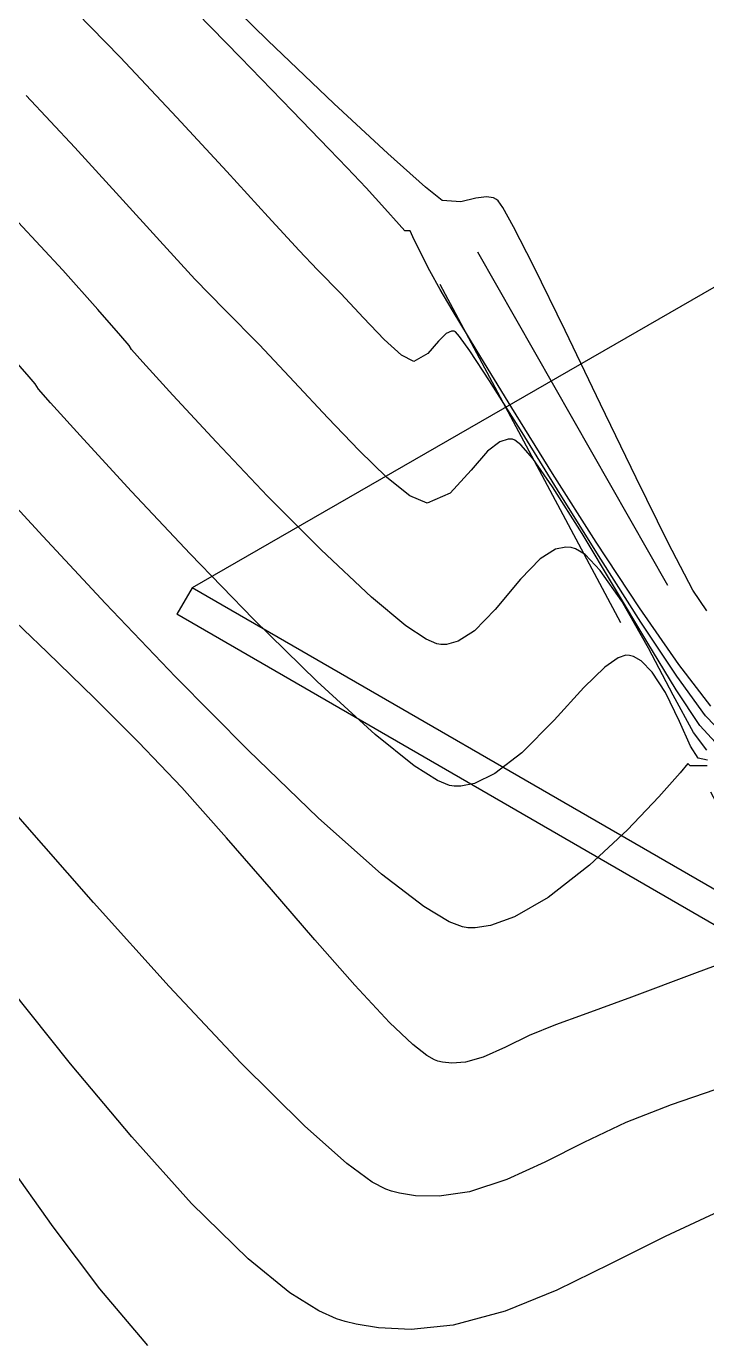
# Model space of a CAD drawing. Header units: feet. Extents: x 26064 to 27719, y 16802 to 28989.
# Drawn here: x 26329.9 to 26340.98, y 18020.82 to 18042.21 of the extents above; entities that cross this region are included whole.
import ezdxf

# ---------------------------------------------------------------- set-up
doc = ezdxf.new("R2010")
doc.units = ezdxf.units.FT
doc.header["$LTSCALE"] = 50
doc.header["$MEASUREMENT"] = 0
for name, pattern in [('HIDDEN', [0.375, 0.25, -0.125]), ('HIDDEN2', [0.1875, 0.125, -0.0625]), ('HIDN25', [0.0938, 0.0625, -0.0313])]:
    doc.linetypes.add(name, pattern=pattern)
for name, color, linetype in [('CONT-MJR', 160, 'HIDDEN'), ('CONT-MNR', 55, 'HIDN25'), ('DEMO-STORM SEWER', 13, 'HIDDEN2'), ('SD-STRUCTURE', 6, 'Continuous')]:
    doc.layers.add(name, color=color, linetype=linetype)

msp = doc.modelspace()

# ---------------------------------------------------------------- linework, layer by layer
at = {"layer": 'CONT-MJR', "color": 7}
for p, q in [((26333.39199, 18041.6963, 595), (26332.37592, 18042.73669, 595)), ((26334.23411, 18040.82788, 595), (26333.39199, 18041.6963, 595)), ((26334.83507, 18040.20486, 595), (26334.23411, 18040.82788, 595)), ((26335.12767, 18039.9007, 595), (26334.83507, 18040.20486, 595)), ((26335.43674, 18039.57115, 595), (26335.12767, 18039.9007, 595)), ((26335.74022, 18039.23675, 595), (26335.43674, 18039.57115, 595)), ((26335.97249, 18038.97694, 595), (26335.74022, 18039.23675, 595)), ((26336.06798, 18038.87119, 595), (26335.97249, 18038.97694, 595)), ((26336.15128, 18038.87306, 595), (26336.06798, 18038.87119, 595)), ((26336.19976, 18038.77392, 595), (26336.15128, 18038.87306, 595)), ((26336.31681, 18038.53157, 595), (26336.19976, 18038.77392, 595)), ((26336.47343, 18038.22052, 595), (26336.31681, 18038.53157, 595)), ((26336.64068, 18037.91526, 595), (26336.47343, 18038.22052, 595)), ((26336.83678, 18037.58633, 595), (26336.64068, 18037.91526, 595)), ((26337.24382, 18036.9119, 595), (26336.83678, 18037.58633, 595)), ((26337.80708, 18035.99043, 595), (26337.24382, 18036.9119, 595)), ((26338.47186, 18034.92039, 595), (26337.80708, 18035.99043, 595)), ((26330.17027, 18033.89548, 600), (26329.34327, 18034.79881, 600)), ((26339.18344, 18033.80025, 595), (26338.47186, 18034.92039, 595)), ((26331.1925, 18032.79859, 600), (26330.17027, 18033.89548, 600)), ((26339.88711, 18032.72849, 595), (26339.18344, 18033.80025, 595)), ((26332.33261, 18031.60393, 600), (26331.1925, 18032.79859, 600)), ((26340.52816, 18031.80358, 595), (26339.88711, 18032.72849, 595)), ((26341.05188, 18031.12397, 595), (26340.52816, 18031.80358, 595)), ((26333.51323, 18030.40724, 600), (26332.33261, 18031.60393, 600)), ((26334.65697, 18029.3043, 600), (26333.51323, 18030.40724, 600)), ((26340.54843, 18030.03981, 600), (26340.20302, 18029.64736, 600)), ((26340.67629, 18030.19234, 600), (26340.54843, 18030.03981, 600)), ((26340.71468, 18030.1524, 600), (26340.67629, 18030.19234, 600)), ((26340.99175, 18030.15532, 600), (26340.71468, 18030.1524, 600)), ((26340.20302, 18029.64736, 600), (26339.6938, 18029.11295, 600)), ((26335.68648, 18028.39086, 600), (26334.65697, 18029.3043, 600)), ((26339.6938, 18029.11295, 600), (26339.07449, 18028.53459, 600)), ((26339.07449, 18028.53459, 600), (26338.39882, 18028.01024, 600)), ((26336.37584, 18027.8609, 600), (26335.68648, 18028.39086, 600)), ((26338.39882, 18028.01024, 600), (26337.8538, 18027.69551, 600)), ((26336.78855, 18027.61274, 600), (26336.37584, 18027.8609, 600)), ((26337.8538, 18027.69551, 600), (26337.46048, 18027.55347, 600)), ((26337.00474, 18027.52989, 600), (26336.78855, 18027.61274, 600)), ((26337.09329, 18027.51554, 600), (26337.00474, 18027.52989, 600)), ((26337.21207, 18027.51531, 600), (26337.09329, 18027.51554, 600)), ((26337.46048, 18027.55347, 600), (26337.21207, 18027.51531, 600))]:
    msp.add_line(p, q, dxfattribs=at)
at = {"layer": 'CONT-MNR', "color": 7, "extrusion": (-0.701482, -0.712687, 0)}
msp.add_line((26333.83562, 18041.97546, 594), (26332.63809, 18043.15416, 594), dxfattribs=at)
at = {"layer": 'CONT-MNR', "color": 7}
for p, q in [((26331.42934, 18041.69983, 596), (26330.4293, 18042.72946, 596)), ((26334.91029, 18040.94789, 594), (26333.83562, 18041.97546, 594)), ((26331.42193, 18039.43309, 597), (26330.69501, 18040.2315, 597)), ((26336.98071, 18039.3474, 594), (26336.67714, 18039.36443, 594)), ((26334.34721, 18038.55134, 596), (26333.84403, 18039.10057, 596)), ((26335.39313, 18037.45617, 596), (26335.02338, 18037.85273, 596)), ((26331.57652, 18037.00423, 598), (26331.44162, 18037.16261, 598)), ((26336.73971, 18037.19763, 596), (26336.6137, 18037.07449, 596)), ((26336.82568, 18037.23579, 596), (26336.73971, 18037.19763, 596)), ((26336.8698, 18037.23558, 596), (26336.82568, 18037.23579, 596)), ((26336.88956, 18037.224, 596), (26336.8698, 18037.23558, 596)), ((26337.1228, 18036.91917, 596), (26336.95722, 18037.14907, 596)), ((26339.25268, 18036.04801, 594), (26338.67539, 18037.24714, 594)), ((26331.61537, 18036.93974, 598), (26331.57652, 18037.00423, 598)), ((26334.2654, 18036.4142, 597), (26333.69823, 18037.01606, 597)), ((26336.6137, 18037.07449, 596), (26336.44352, 18036.87274, 596)), ((26336.21092, 18036.74335, 596), (26336.01162, 18036.84682, 596)), ((26330.04769, 18036.37749, 599), (26329.91802, 18036.52952, 599)), ((26339.83261, 18034.84703, 594), (26339.25268, 18036.04801, 594)), ((26337.75144, 18035.47795, 597), (26337.61439, 18035.43611, 597)), ((26337.82142, 18035.47477, 597), (26337.75144, 18035.47795, 597)), ((26337.86022, 18035.46034, 597), (26337.82142, 18035.47477, 597)), ((26338.47293, 18034.70198, 597), (26338.14929, 18035.16194, 597)), ((26337.14825, 18034.97388, 597), (26336.80546, 18034.59652, 597)), ((26340.35494, 18033.78909, 594), (26339.83261, 18034.84703, 594)), ((26332.57044, 18033.61111, 599), (26331.61829, 18034.62415, 599)), ((26340.75948, 18033.01911, 594), (26340.35494, 18033.78909, 594)), ((26333.60473, 18032.54367, 599), (26332.57044, 18033.61111, 599)), ((26338.27261, 18033.5288, 598), (26337.94865, 18033.1954, 598)), ((26339.90967, 18032.49702, 596), (26339.25999, 18033.5197, 596)), ((26337.54031, 18032.70162, 598), (26337.20103, 18032.35535, 598)), ((26336.58534, 18032.14178, 598), (26336.4162, 18032.21586, 598)), ((26339.78954, 18031.93534, 599), (26339.72466, 18031.95315, 599)), ((26338.98367, 18031.42783, 599), (26338.50063, 18030.89837, 599)), ((26340.54121, 18030.87628, 599), (26340.31051, 18031.34665, 599)), ((26340.87248, 18030.81079, 597), (26340.48507, 18031.39437, 597)), ((26331.73158, 18030.53993, 601), (26331.01154, 18031.25563, 601)), ((26341.26346, 18030.66099, 596), (26340.96354, 18030.96816, 596)), ((26340.84314, 18030.27948, 599), (26340.72108, 18030.47535, 599)), ((26337.9727, 18030.36657, 599), (26337.53325, 18030.0279, 599)), ((26340.99341, 18030.24433, 599), (26340.84314, 18030.27948, 599)), ((26336.59761, 18029.91621, 599), (26336.2182, 18030.15606, 599)), ((26336.8727, 18029.82249, 599), (26336.79372, 18029.8361, 599)), ((26332.23004, 18026.55776, 602), (26330.99837, 18027.92725, 602)), ((26341.95769, 18027.20369, 601), (26340.78179, 18026.7678, 601)), ((26333.39592, 18025.31437, 602), (26332.23004, 18026.55776, 602)), ((26338.97367, 18026.09666, 601), (26338.5231, 18025.93583, 601)), ((26338.09406, 18025.76067, 601), (26337.70784, 18025.56805, 601)), ((26338.5231, 18025.93583, 601), (26338.09406, 18025.76067, 601)), ((26337.70784, 18025.56805, 601), (26337.34421, 18025.40372, 601)), ((26336.83457, 18025.30827, 601), (26336.68205, 18025.32521, 601)), ((26337.34421, 18025.40372, 601), (26337.05598, 18025.32336, 601)), ((26341.11687, 18024.87474, 602), (26340.40585, 18024.62851, 602)), ((26340.40585, 18024.62851, 602), (26339.66568, 18024.3404, 602)), ((26335.1211, 18023.67483, 602), (26334.43097, 18024.28504, 602)), ((26339.66568, 18024.3404, 602), (26338.98437, 18024.01531, 602)), ((26332.59091, 18023.02404, 603), (26331.61851, 18024.10615, 603)), ((26335.75674, 18023.25254, 602), (26335.53639, 18023.37113, 602)), ((26335.98141, 18023.18899, 602), (26335.84839, 18023.22052, 602)), ((26341.26039, 18022.92764, 603), (26340.30599, 18022.4834, 603)), ((26340.30599, 18022.4834, 603), (26339.40688, 18022.03034, 603)), ((26339.40688, 18022.03034, 603), (26338.54456, 18021.61032, 603)), ((26334.66581, 18021.27037, 603), (26334.19582, 18021.56349, 603))]:
    msp.add_line(p, q, dxfattribs=at)
at = {"layer": 'CONT-MNR', "color": 7, "extrusion": (0.727257, 0.686365, 0)}
msp.add_line((26332.35312, 18040.72101, 596), (26331.42934, 18041.69983, 596), dxfattribs=at)
at = {"layer": 'CONT-MNR', "color": 7, "extrusion": (0.729334, 0.684158, 0)}
msp.add_line((26330.69501, 18040.2315, 597), (26329.90208, 18041.07678, 597), dxfattribs=at)
at = {"layer": 'CONT-MNR', "color": 7, "extrusion": (-0.68055, -0.732702, 0)}
msp.add_line((26335.7901, 18040.13071, 594), (26334.91029, 18040.94789, 594), dxfattribs=at)
at = {"layer": 'CONT-MNR', "color": 7, "extrusion": (0.734152, 0.678985, 0)}
msp.add_line((26333.16868, 18039.83919, 596), (26332.35312, 18040.72101, 596), dxfattribs=at)
at = {"layer": 'CONT-MNR', "color": 7, "extrusion": (-0.666214, -0.745761, 0)}
msp.add_line((26336.40305, 18039.58314, 594), (26335.7901, 18040.13071, 594), dxfattribs=at)
at = {"layer": 'CONT-MNR', "color": 7, "extrusion": (0.738008, 0.674792, 0)}
msp.add_line((26333.84403, 18039.10057, 596), (26333.16868, 18039.83919, 596), dxfattribs=at)
at = {"layer": 'CONT-MNR', "color": 7, "extrusion": (0.623717, 0.78165, 0)}
msp.add_line((26336.67714, 18039.36443, 594), (26336.40305, 18039.58314, 594), dxfattribs=at)
at = {"layer": 'CONT-MNR', "color": 7, "extrusion": (0.742677, 0.66965, 0)}
msp.add_line((26332.07525, 18038.70851, 597), (26331.42193, 18039.43309, 597), dxfattribs=at)
at = {"layer": 'CONT-MNR', "color": 7, "extrusion": (0.238137, -0.971232, 0)}
msp.add_line((26337.22427, 18039.40712, 594), (26336.98071, 18039.3474, 594), dxfattribs=at)
at = {"layer": 'CONT-MNR', "color": 7, "extrusion": (0.124155, -0.992263, 0)}
msp.add_line((26337.39913, 18039.429, 594), (26337.22427, 18039.40712, 594), dxfattribs=at)
at = {"layer": 'CONT-MNR', "color": 7, "extrusion": (-0.177152, -0.984183, 0)}
msp.add_line((26337.50905, 18039.40921, 594), (26337.39913, 18039.429, 594), dxfattribs=at)
at = {"layer": 'CONT-MNR', "color": 7, "extrusion": (-0.429304, -0.90316, 0)}
msp.add_line((26337.56143, 18039.38431, 594), (26337.50905, 18039.40921, 594), dxfattribs=at)
at = {"layer": 'CONT-MNR', "color": 7, "extrusion": (0.689913, 0.723892, 0)}
msp.add_line((26337.5855, 18039.36137, 594), (26337.56143, 18039.38431, 594), dxfattribs=at)
at = {"layer": 'CONT-MNR', "color": 7, "extrusion": (0.827141, 0.561995, 0)}
msp.add_line((26337.66094, 18039.25035, 594), (26337.5855, 18039.36137, 594), dxfattribs=at)
at = {"layer": 'CONT-MNR', "color": 7, "extrusion": (0.873179, 0.4874, 0)}
msp.add_line((26337.83509, 18038.93835, 594), (26337.66094, 18039.25035, 594), dxfattribs=at)
at = {"layer": 'CONT-MNR', "color": 7, "extrusion": (0.732864, 0.680376, 0)}
msp.add_line((26330.49667, 18038.22941, 598), (26329.76985, 18039.01231, 598), dxfattribs=at)
at = {"layer": 'CONT-MNR', "color": 7, "extrusion": (0.890814, 0.454368, 0)}
msp.add_line((26338.16094, 18038.2995, 594), (26337.83509, 18038.93835, 594), dxfattribs=at)
at = {"layer": 'CONT-MNR', "color": 7, "extrusion": (0.736944, 0.675954, 0)}
msp.add_line((26332.64741, 18038.08473, 597), (26332.07525, 18038.70851, 597), dxfattribs=at)
at = {"layer": 'CONT-MNR', "color": 7, "extrusion": (0.723779, 0.690032, 0)}
msp.add_line((26334.64624, 18038.23768, 596), (26334.34721, 18038.55134, 596), dxfattribs=at)
at = {"layer": 'CONT-MNR', "color": 7, "extrusion": (0.74481, 0.667277, 0)}
msp.add_line((26331.0678, 18037.59193, 598), (26330.49667, 18038.22941, 598), dxfattribs=at)
at = {"layer": 'CONT-MNR', "color": 7, "extrusion": (0.714318, 0.699821, 0)}
msp.add_line((26335.02338, 18037.85273, 596), (26334.64624, 18038.23768, 596), dxfattribs=at)
at = {"layer": 'CONT-MNR', "color": 7, "extrusion": (0.898397, 0.439183, 0)}
msp.add_line((26338.67539, 18037.24714, 594), (26338.16094, 18038.2995, 594), dxfattribs=at)
at = {"layer": 'CONT-MNR', "color": 7, "extrusion": (0.716161, 0.697935, 0)}
msp.add_line((26333.13081, 18037.58871, 597), (26332.64741, 18038.08473, 597), dxfattribs=at)
at = {"layer": 'CONT-MNR', "color": 7, "extrusion": (0.754169, 0.65668, 0)}
msp.add_line((26331.44162, 18037.16261, 598), (26331.0678, 18037.59193, 598), dxfattribs=at)
at = {"layer": 'CONT-MNR', "color": 7, "extrusion": (0.710346, 0.703852, 0)}
msp.add_line((26333.69823, 18037.01606, 597), (26333.13081, 18037.58871, 597), dxfattribs=at)
at = {"layer": 'CONT-MNR', "color": 7, "extrusion": (0.723148, 0.690693, 0)}
msp.add_line((26335.73079, 18037.10265, 596), (26335.39313, 18037.45617, 596), dxfattribs=at)
at = {"layer": 'CONT-MNR', "color": 7, "extrusion": (0.673424, 0.739256, 0)}
msp.add_line((26336.01162, 18036.84682, 596), (26335.73079, 18037.10265, 596), dxfattribs=at)
at = {"layer": 'CONT-MNR', "color": 7, "extrusion": (0.74221, 0.670168, 0)}
msp.add_line((26336.95722, 18037.14907, 596), (26336.88956, 18037.224, 596), dxfattribs=at)
at = {"layer": 'CONT-MNR', "color": 7, "extrusion": (0.752269, 0.658856, 0)}
msp.add_line((26329.91802, 18036.52952, 599), (26329.56576, 18036.93173, 599), dxfattribs=at)
at = {"layer": 'CONT-MNR', "color": 7, "extrusion": (0.745128, 0.666922, 0)}
msp.add_line((26331.79993, 18036.73354, 598), (26331.61537, 18036.93974, 598), dxfattribs=at)
at = {"layer": 'CONT-MNR', "color": 7, "extrusion": (0.486129, -0.873887, 0)}
msp.add_line((26336.44352, 18036.87274, 596), (26336.21092, 18036.74335, 596), dxfattribs=at)
at = {"layer": 'CONT-MNR', "color": 7, "extrusion": (0.836263, 0.548329, 0)}
msp.add_line((26337.44569, 18036.42673, 596), (26337.1228, 18036.91917, 596), dxfattribs=at)
at = {"layer": 'CONT-MNR', "color": 7, "extrusion": (0.740477, 0.672081, 0)}
msp.add_line((26332.29075, 18036.19277, 598), (26331.79993, 18036.73354, 598), dxfattribs=at)
at = {"layer": 'CONT-MNR', "color": 7, "extrusion": (0.856859, 0.51555, 0)}
msp.add_line((26330.07379, 18036.33411, 599), (26330.04769, 18036.37749, 599), dxfattribs=at)
at = {"layer": 'CONT-MNR', "color": 7, "extrusion": (0.856237, 0.516583, 0)}
msp.add_line((26330.09994, 18036.29077, 599), (26330.07379, 18036.33411, 599), dxfattribs=at)
at = {"layer": 'CONT-MNR', "color": 7, "extrusion": (0.745586, 0.666409, 0)}
msp.add_line((26330.29851, 18036.06861, 599), (26330.09994, 18036.29077, 599), dxfattribs=at)
at = {"layer": 'CONT-MNR', "color": 7, "extrusion": (0.732242, 0.681045, 0)}
msp.add_line((26334.81329, 18035.82511, 597), (26334.2654, 18036.4142, 597), dxfattribs=at)
at = {"layer": 'CONT-MNR', "color": 7, "extrusion": (0.846412, 0.532528, 0)}
msp.add_line((26337.97586, 18035.58405, 596), (26337.44569, 18036.42673, 596), dxfattribs=at)
at = {"layer": 'CONT-MNR', "color": 7, "extrusion": (0.741468, 0.670988, 0)}
msp.add_line((26330.83281, 18035.47819, 599), (26330.29851, 18036.06861, 599), dxfattribs=at)
at = {"layer": 'CONT-MNR', "color": 7, "extrusion": (0.733923, 0.679233, 0)}
msp.add_line((26332.99828, 18035.42828, 598), (26332.29075, 18036.19277, 598), dxfattribs=at)
at = {"layer": 'CONT-MNR', "color": 7, "extrusion": (0.72365, 0.690167, 0)}
msp.add_line((26335.32288, 18035.2908, 597), (26334.81329, 18035.82511, 597), dxfattribs=at)
at = {"layer": 'CONT-MNR', "color": 7, "extrusion": (0.736031, 0.676948, 0)}
msp.add_line((26331.61829, 18034.62415, 599), (26330.83281, 18035.47819, 599), dxfattribs=at)
at = {"layer": 'CONT-MNR', "color": 7, "extrusion": (0.724516, 0.689258, 0)}
msp.add_line((26333.83296, 18034.5509, 598), (26332.99828, 18035.42828, 598), dxfattribs=at)
at = {"layer": 'CONT-MNR', "color": 7, "extrusion": (0.613776, -0.789481, 0)}
msp.add_line((26337.61439, 18035.43611, 597), (26337.41366, 18035.28005, 597), dxfattribs=at)
at = {"layer": 'CONT-MNR', "color": 7, "extrusion": (-0.61713, -0.786861, 0)}
msp.add_line((26337.95792, 18035.38371, 597), (26337.86022, 18035.46034, 597), dxfattribs=at)
at = {"layer": 'CONT-MNR', "color": 7, "extrusion": (0.757103, 0.653295, 0)}
msp.add_line((26338.14929, 18035.16194, 597), (26337.95792, 18035.38371, 597), dxfattribs=at)
at = {"layer": 'CONT-MNR', "color": 7, "extrusion": (0.849599, 0.527429, 0)}
msp.add_line((26338.59801, 18034.58188, 596), (26337.97586, 18035.58405, 596), dxfattribs=at)
at = {"layer": 'CONT-MNR', "color": 7, "extrusion": (-0.695328, -0.718692, 0)}
msp.add_line((26335.77513, 18034.85325, 597), (26335.32288, 18035.2908, 597), dxfattribs=at)
at = {"layer": 'CONT-MNR', "color": 7, "extrusion": (0.755609, -0.655023, 0)}
msp.add_line((26337.41366, 18035.28005, 597), (26337.14825, 18034.97388, 597), dxfattribs=at)
at = {"layer": 'CONT-MNR', "color": 7, "extrusion": (-0.622266, -0.782806, 0)}
msp.add_line((26336.15102, 18034.55445, 597), (26335.77513, 18034.85325, 597), dxfattribs=at)
at = {"layer": 'CONT-MNR', "color": 7, "extrusion": (0.709982, 0.70422, 0)}
msp.add_line((26334.70523, 18033.67149, 598), (26333.83296, 18034.5509, 598), dxfattribs=at)
at = {"layer": 'CONT-MNR', "color": 7, "extrusion": (0.387935, 0.921687, 0)}
msp.add_line((26336.43151, 18034.4364, 597), (26336.15102, 18034.55445, 597), dxfattribs=at)
at = {"layer": 'CONT-MNR', "color": 7, "extrusion": (0.393626, -0.91927, 0)}
msp.add_line((26336.80546, 18034.59652, 597), (26336.43151, 18034.4364, 597), dxfattribs=at)
at = {"layer": 'CONT-MNR', "color": 7, "extrusion": (0.845572, 0.533861, 0)}
msp.add_line((26338.95504, 18033.93837, 597), (26338.47293, 18034.70198, 597), dxfattribs=at)
at = {"layer": 'CONT-MNR', "color": 7, "extrusion": (0.848673, 0.528918, 0)}
msp.add_line((26339.25999, 18033.5197, 596), (26338.59801, 18034.58188, 596), dxfattribs=at)
at = {"layer": 'CONT-MNR', "color": 7, "extrusion": (0.857139, 0.515086, 0)}
msp.add_line((26339.4812, 18033.0628, 597), (26338.95504, 18033.93837, 597), dxfattribs=at)
at = {"layer": 'CONT-MNR', "color": 7, "extrusion": (-0.684679, -0.728845, 0)}
msp.add_line((26335.52555, 18032.90088, 598), (26334.70523, 18033.67149, 598), dxfattribs=at)
at = {"layer": 'CONT-MNR', "color": 7, "extrusion": (0.531196, -0.847249, 0)}
msp.add_line((26338.51932, 18033.68348, 598), (26338.27261, 18033.5288, 598), dxfattribs=at)
at = {"layer": 'CONT-MNR', "color": 7, "extrusion": (0.211999, -0.97727, 0)}
msp.add_line((26338.68748, 18033.71996, 598), (26338.51932, 18033.68348, 598), dxfattribs=at)
at = {"layer": 'CONT-MNR', "color": 7, "extrusion": (-0.069936, -0.997551, 0)}
msp.add_line((26338.77304, 18033.71396, 598), (26338.68748, 18033.71996, 598), dxfattribs=at)
at = {"layer": 'CONT-MNR', "color": 7, "extrusion": (-0.284844, -0.958574, 0)}
msp.add_line((26338.84634, 18033.69218, 598), (26338.77304, 18033.71396, 598), dxfattribs=at)
at = {"layer": 'CONT-MNR', "color": 7, "extrusion": (-0.528698, -0.84881, 0)}
msp.add_line((26339.00125, 18033.59569, 598), (26338.84634, 18033.69218, 598), dxfattribs=at)
at = {"layer": 'CONT-MNR', "color": 7, "extrusion": (0.719922, 0.694055, 0)}
msp.add_line((26339.24978, 18033.3379, 598), (26339.00125, 18033.59569, 598), dxfattribs=at)
at = {"layer": 'CONT-MNR', "color": 7, "extrusion": (0.820669, 0.571404, 0)}
msp.add_line((26339.59856, 18032.83697, 598), (26339.24978, 18033.3379, 598), dxfattribs=at)
at = {"layer": 'CONT-MNR', "color": 7, "extrusion": (0.770623, -0.637291, 0)}
msp.add_line((26337.94865, 18033.1954, 598), (26337.54031, 18032.70162, 598), dxfattribs=at)
at = {"layer": 'CONT-MNR', "color": 7, "extrusion": (0.859492, 0.511149, 0)}
msp.add_line((26340.00626, 18032.17992, 597), (26339.4812, 18033.0628, 597), dxfattribs=at)
at = {"layer": 'CONT-MNR', "color": 7, "extrusion": (-0.638644, -0.769502, 0)}
msp.add_line((26336.08422, 18032.43722, 598), (26335.52555, 18032.90088, 598), dxfattribs=at)
at = {"layer": 'CONT-MNR', "color": 7, "extrusion": (0.868093, 0.496402, 0)}
msp.add_line((26340.03512, 18032.07353, 598), (26339.59856, 18032.83697, 598), dxfattribs=at)
at = {"layer": 'CONT-MNR', "color": 7, "extrusion": (0.830028, 0.557721, 0)}
msp.add_line((26340.986, 18032.68199, 594), (26340.75948, 18033.01911, 594), dxfattribs=at)
at = {"layer": 'CONT-MNR', "color": 7, "extrusion": (0.691199, 0.722664, 0)}
msp.add_line((26330.24083, 18032.00444, 601), (26329.46438, 18032.74708, 601), dxfattribs=at)
at = {"layer": 'CONT-MNR', "color": 7, "extrusion": (-0.702017, -0.712161, 0)}
msp.add_line((26334.63662, 18031.52648, 599), (26333.60473, 18032.54367, 599), dxfattribs=at)
at = {"layer": 'CONT-MNR', "color": 7, "extrusion": (-0.554759, -0.832011, 0)}
msp.add_line((26336.4162, 18032.21586, 598), (26336.08422, 18032.43722, 598), dxfattribs=at)
at = {"layer": 'CONT-MNR', "color": 7, "extrusion": (0.833741, 0.552156, 0)}
msp.add_line((26340.4949, 18031.61334, 596), (26339.90967, 18032.49702, 596), dxfattribs=at)
at = {"layer": 'CONT-MNR', "color": 7, "extrusion": (0.26676, -0.963763, 0)}
msp.add_line((26336.9339, 18032.18351, 598), (26336.74788, 18032.13202, 598), dxfattribs=at)
at = {"layer": 'CONT-MNR', "color": 7, "extrusion": (0.540999, -0.841024, 0)}
msp.add_line((26337.20103, 18032.35535, 598), (26336.9339, 18032.18351, 598), dxfattribs=at)
at = {"layer": 'CONT-MNR', "color": 7, "extrusion": (0.853886, 0.52046, 0)}
msp.add_line((26340.48507, 18031.39437, 597), (26340.00626, 18032.17992, 597), dxfattribs=at)
at = {"layer": 'CONT-MNR', "color": 7, "extrusion": (-0.696841, -0.717226, 0)}
msp.add_line((26331.01154, 18031.25563, 601), (26330.24083, 18032.00444, 601), dxfattribs=at)
at = {"layer": 'CONT-MNR', "color": 7, "extrusion": (-0.181678, -0.983358, 0)}
msp.add_line((26336.6521, 18032.12944, 598), (26336.58534, 18032.14178, 598), dxfattribs=at)
at = {"layer": 'CONT-MNR', "color": 7, "extrusion": (0.026922, -0.999638, 0)}
msp.add_line((26336.74788, 18032.13202, 598), (26336.6521, 18032.12944, 598), dxfattribs=at)
at = {"layer": 'CONT-MNR', "color": 7, "extrusion": (0.303527, -0.952823, 0)}
msp.add_line((26339.66787, 18031.95475, 599), (26339.54148, 18031.91449, 599), dxfattribs=at)
at = {"layer": 'CONT-MNR', "color": 7, "extrusion": (-0.028136, -0.999604, 0)}
msp.add_line((26339.72466, 18031.95315, 599), (26339.66787, 18031.95475, 599), dxfattribs=at)
at = {"layer": 'CONT-MNR', "color": 7, "extrusion": (0.885718, 0.464223, 0)}
msp.add_line((26340.43679, 18031.30715, 598), (26340.03512, 18032.07353, 598), dxfattribs=at)
at = {"layer": 'CONT-MNR', "color": 7, "extrusion": (-0.701287, 0.712879, 0)}
msp.add_line((26339.3226, 18031.76124, 599), (26338.98367, 18031.42783, 599), dxfattribs=at)
at = {"layer": 'CONT-MNR', "color": 7, "extrusion": (0.573532, -0.819183, 0)}
msp.add_line((26339.54148, 18031.91449, 599), (26339.3226, 18031.76124, 599), dxfattribs=at)
at = {"layer": 'CONT-MNR', "color": 7, "extrusion": (-0.495125, -0.868822, 0)}
msp.add_line((26339.91549, 18031.86356, 599), (26339.78954, 18031.93534, 599), dxfattribs=at)
at = {"layer": 'CONT-MNR', "color": 7, "extrusion": (0.713353, 0.700805, 0)}
msp.add_line((26340.09407, 18031.68179, 599), (26339.91549, 18031.86356, 599), dxfattribs=at)
at = {"layer": 'CONT-MNR', "color": 7, "extrusion": (-0.674072, -0.738666, 0)}
msp.add_line((26335.5816, 18030.66413, 599), (26334.63662, 18031.52648, 599), dxfattribs=at)
at = {"layer": 'CONT-MNR', "color": 7, "extrusion": (0.840042, 0.542522, 0)}
msp.add_line((26340.31051, 18031.34665, 599), (26340.09407, 18031.68179, 599), dxfattribs=at)
at = {"layer": 'CONT-MNR', "color": 7, "extrusion": (0.809081, 0.587698, 0)}
msp.add_line((26340.96354, 18030.96816, 596), (26340.4949, 18031.61334, 596), dxfattribs=at)
at = {"layer": 'CONT-MNR', "color": 7, "extrusion": (0.88, 0.474974, 0)}
msp.add_line((26340.76552, 18030.69811, 598), (26340.43679, 18031.30715, 598), dxfattribs=at)
at = {"layer": 'CONT-MNR', "color": 7, "extrusion": (0.709688, -0.704516, 0)}
msp.add_line((26338.50063, 18030.89837, 599), (26337.9727, 18030.36657, 599), dxfattribs=at)
at = {"layer": 'CONT-MNR', "color": 7, "extrusion": (0.912383, 0.409337, 0)}
msp.add_line((26340.72108, 18030.47535, 599), (26340.54121, 18030.87628, 599), dxfattribs=at)
at = {"layer": 'CONT-MNR', "color": 7, "extrusion": (0.801141, 0.598476, 0)}
msp.add_line((26340.98324, 18030.40665, 598), (26340.76552, 18030.69811, 598), dxfattribs=at)
at = {"layer": 'CONT-MNR', "color": 7, "extrusion": (0.741163, 0.671325, 0)}
msp.add_line((26341.12335, 18030.53382, 597), (26340.87248, 18030.81079, 597), dxfattribs=at)
at = {"layer": 'CONT-MNR', "color": 7, "extrusion": (0.725762, 0.687945, 0)}
msp.add_line((26332.43436, 18029.79852, 601), (26331.73158, 18030.53993, 601), dxfattribs=at)
at = {"layer": 'CONT-MNR', "color": 7, "extrusion": (0.623791, 0.781591, 0)}
msp.add_line((26336.2182, 18030.15606, 599), (26335.5816, 18030.66413, 599), dxfattribs=at)
at = {"layer": 'CONT-MNR', "color": 7, "extrusion": (0.432301, -0.901729, 0)}
msp.add_line((26337.53325, 18030.0279, 599), (26337.20128, 18029.86875, 599), dxfattribs=at)
at = {"layer": 'CONT-MNR', "color": 7, "extrusion": (-0.378152, -0.925744, 0)}
msp.add_line((26336.79372, 18029.8361, 599), (26336.59761, 18029.91621, 599), dxfattribs=at)
at = {"layer": 'CONT-MNR', "color": 7, "extrusion": (0.010295, -0.999947, 0)}
msp.add_line((26336.98155, 18029.82362, 599), (26336.8727, 18029.82249, 599), dxfattribs=at)
at = {"layer": 'CONT-MNR', "color": 7, "extrusion": (0.201219, -0.979546, 0)}
msp.add_line((26337.20128, 18029.86875, 599), (26336.98155, 18029.82362, 599), dxfattribs=at)
at = {"layer": 'CONT-MNR', "color": 7, "extrusion": (0.74576, 0.666214, 0)}
msp.add_line((26333.16503, 18028.98061, 601), (26332.43436, 18029.79852, 601), dxfattribs=at)
at = {"layer": 'CONT-MNR', "color": 7, "extrusion": (0.752371, 0.658739, 0)}
msp.add_line((26330.99837, 18027.92725, 602), (26329.76595, 18029.33484, 602), dxfattribs=at)
at = {"layer": 'CONT-MNR', "color": 7, "extrusion": (0.755432, 0.655227, 0)}
msp.add_line((26333.89625, 18028.13756, 601), (26333.16503, 18028.98061, 601), dxfattribs=at)
at = {"layer": 'CONT-MNR', "color": 7, "extrusion": (0.757284, 0.653086, 0)}
msp.add_line((26334.60069, 18027.32074, 601), (26333.89625, 18028.13756, 601), dxfattribs=at)
at = {"layer": 'CONT-MNR', "color": 7, "extrusion": (0.750824, 0.660502, 0)}
msp.add_line((26335.251, 18026.5815, 601), (26334.60069, 18027.32074, 601), dxfattribs=at)
at = {"layer": 'CONT-MNR', "color": 7, "extrusion": (0.348762, -0.937211, 0)}
msp.add_line((26340.78179, 18026.7678, 601), (26339.75684, 18026.38639, 601), dxfattribs=at)
at = {"layer": 'CONT-MNR', "color": 7, "extrusion": (0.780856, 0.624712, 0)}
msp.add_line((26330.6248, 18025.29702, 603), (26329.6385, 18026.52985, 603), dxfattribs=at)
at = {"layer": 'CONT-MNR', "color": 7, "extrusion": (0.731509, 0.681832, 0)}
msp.add_line((26335.81985, 18025.9712, 601), (26335.251, 18026.5815, 601), dxfattribs=at)
at = {"layer": 'CONT-MNR', "color": 7, "extrusion": (0.346958, -0.937881, 0)}
msp.add_line((26339.75684, 18026.38639, 601), (26338.97367, 18026.09666, 601), dxfattribs=at)
at = {"layer": 'CONT-MNR', "color": 7, "extrusion": (-0.690484, -0.723347, 0)}
msp.add_line((26336.19791, 18025.61032, 601), (26335.81985, 18025.9712, 601), dxfattribs=at)
at = {"layer": 'CONT-MNR', "color": 7, "extrusion": (-0.615374, -0.788235, 0)}
msp.add_line((26336.42734, 18025.4312, 601), (26336.19791, 18025.61032, 601), dxfattribs=at)
at = {"layer": 'CONT-MNR', "color": 7, "extrusion": (0.490034, 0.871703, 0)}
msp.add_line((26336.55124, 18025.36155, 601), (26336.42734, 18025.4312, 601), dxfattribs=at)
at = {"layer": 'CONT-MNR', "color": 7, "extrusion": (-0.334556, -0.942376, 0)}
msp.add_line((26336.60382, 18025.34288, 601), (26336.55124, 18025.36155, 601), dxfattribs=at)
at = {"layer": 'CONT-MNR', "color": 7, "extrusion": (-0.22035, -0.975421, 0)}
msp.add_line((26336.68205, 18025.32521, 601), (26336.60382, 18025.34288, 601), dxfattribs=at)
at = {"layer": 'CONT-MNR', "color": 7, "extrusion": (0.068, -0.997685, 0)}
msp.add_line((26337.05598, 18025.32336, 601), (26336.83457, 18025.30827, 601), dxfattribs=at)
at = {"layer": 'CONT-MNR', "color": 7, "extrusion": (0.767801, 0.640688, 0)}
msp.add_line((26331.61851, 18024.10615, 603), (26330.6248, 18025.29702, 603), dxfattribs=at)
at = {"layer": 'CONT-MNR', "color": 7, "extrusion": (-0.705145, -0.709063, 0)}
msp.add_line((26334.43097, 18024.28504, 602), (26333.39592, 18025.31437, 602), dxfattribs=at)
at = {"layer": 'CONT-MNR', "color": 7, "extrusion": (0.450033, -0.893012, 0)}
msp.add_line((26338.98437, 18024.01531, 602), (26338.34444, 18023.69281, 602), dxfattribs=at)
at = {"layer": 'CONT-MNR', "color": 7, "extrusion": (0.815092, 0.579331, 0)}
msp.add_line((26330.3387, 18022.64362, 604), (26329.58393, 18023.70554, 604), dxfattribs=at)
at = {"layer": 'CONT-MNR', "color": 7, "extrusion": (-0.590284, -0.807195, 0)}
msp.add_line((26335.53639, 18023.37113, 602), (26335.1211, 18023.67483, 602), dxfattribs=at)
at = {"layer": 'CONT-MNR', "color": 7, "extrusion": (-0.414147, 0.91021, 0)}
msp.add_line((26338.34444, 18023.69281, 602), (26337.72837, 18023.4125, 602), dxfattribs=at)
at = {"layer": 'CONT-MNR', "color": 7, "extrusion": (0.309637, -0.950855, 0)}
msp.add_line((26337.72837, 18023.4125, 602), (26337.11867, 18023.21396, 602), dxfattribs=at)
at = {"layer": 'CONT-MNR', "color": 7, "extrusion": (-0.329834, -0.944039, 0)}
msp.add_line((26335.84839, 18023.22052, 602), (26335.75674, 18023.25254, 602), dxfattribs=at)
at = {"layer": 'CONT-MNR', "color": 7, "extrusion": (-0.152389, -0.988321, 0)}
msp.add_line((26336.24248, 18023.14874, 602), (26335.98141, 18023.18899, 602), dxfattribs=at)
at = {"layer": 'CONT-MNR', "color": 7, "extrusion": (0.14662, -0.989193, 0)}
msp.add_line((26337.11867, 18023.21396, 602), (26336.62374, 18023.1406, 602), dxfattribs=at)
at = {"layer": 'CONT-MNR', "color": 7, "extrusion": (-0.700976, -0.713185, 0)}
msp.add_line((26333.51327, 18022.11747, 603), (26332.59091, 18023.02404, 603), dxfattribs=at)
at = {"layer": 'CONT-MNR', "color": 7, "extrusion": (-0.021348, -0.999772, 0)}
msp.add_line((26336.62374, 18023.1406, 602), (26336.24248, 18023.14874, 602), dxfattribs=at)
at = {"layer": 'CONT-MNR', "color": 7, "extrusion": (0.79894, 0.60141, 0)}
msp.add_line((26331.10224, 18021.62931, 604), (26330.3387, 18022.64362, 604), dxfattribs=at)
at = {"layer": 'CONT-MNR', "color": 7, "extrusion": (-0.630182, -0.776448, 0)}
msp.add_line((26334.19582, 18021.56349, 603), (26333.51327, 18022.11747, 603), dxfattribs=at)
at = {"layer": 'CONT-MNR', "color": 7, "extrusion": (0.764106, 0.645091, 0)}
msp.add_line((26331.87921, 18020.70899, 604), (26331.10224, 18021.62931, 604), dxfattribs=at)
at = {"layer": 'CONT-MNR', "color": 7, "extrusion": (-0.378449, 0.925622, 0)}
msp.add_line((26338.54456, 18021.61032, 603), (26337.70052, 18021.26523, 603), dxfattribs=at)
at = {"layer": 'CONT-MNR', "color": 7, "extrusion": (0.406893, 0.913476, 0)}
msp.add_line((26334.95572, 18021.14123, 603), (26334.66581, 18021.27037, 603), dxfattribs=at)
at = {"layer": 'CONT-MNR', "color": 7, "extrusion": (-0.261041, 0.965328, 0)}
msp.add_line((26337.70052, 18021.26523, 603), (26336.85625, 18021.03692, 603), dxfattribs=at)
at = {"layer": 'CONT-MNR', "color": 7, "extrusion": (-0.299494, -0.954098, 0)}
msp.add_line((26335.09296, 18021.09815, 603), (26334.95572, 18021.14123, 603), dxfattribs=at)
at = {"layer": 'CONT-MNR', "color": 7, "extrusion": (-0.233804, -0.972284, 0)}
msp.add_line((26335.27688, 18021.05393, 603), (26335.09296, 18021.09815, 603), dxfattribs=at)
at = {"layer": 'CONT-MNR', "color": 7, "extrusion": (-0.165504, -0.986209, 0)}
msp.add_line((26335.63863, 18020.99322, 603), (26335.27688, 18021.05393, 603), dxfattribs=at)
at = {"layer": 'CONT-MNR', "color": 7, "extrusion": (-0.050383, -0.99873, 0)}
msp.add_line((26336.16822, 18020.9665, 603), (26335.63863, 18020.99322, 603), dxfattribs=at)
at = {"layer": 'CONT-MNR', "color": 7, "extrusion": (0.10182, -0.994803, 0)}
msp.add_line((26336.85625, 18021.03692, 603), (26336.16822, 18020.9665, 603), dxfattribs=at)
at = {"layer": 'DEMO-STORM SEWER', "color": 7, "flags": 128}
for points in [[(26337.24788, 18038.52873), (26342.08972, 18030.03477)], [(26336.63651, 18038.00319), (26341.27438, 18029.30323), (26346.30734, 18029.32248), (26348.69563, 18030.36899), (26350.99685, 18035.56612)]]:
    msp.add_lwpolyline(points, dxfattribs=at)
at = {"layer": 'SD-STRUCTURE', "color": 7}
for p, q in [((26346.67652, 18041.16257), (26332.60555, 18033.05506)), ((26332.60555, 18033.05506), (26332.3556, 18032.623)), ((26341.60187, 18027.85155), (26332.6064, 18033.05555)), ((26341.10161, 18027.56331), (26332.3556, 18032.623))]:
    msp.add_line(p, q, dxfattribs=at)

doc.saveas('drawing.dxf')
